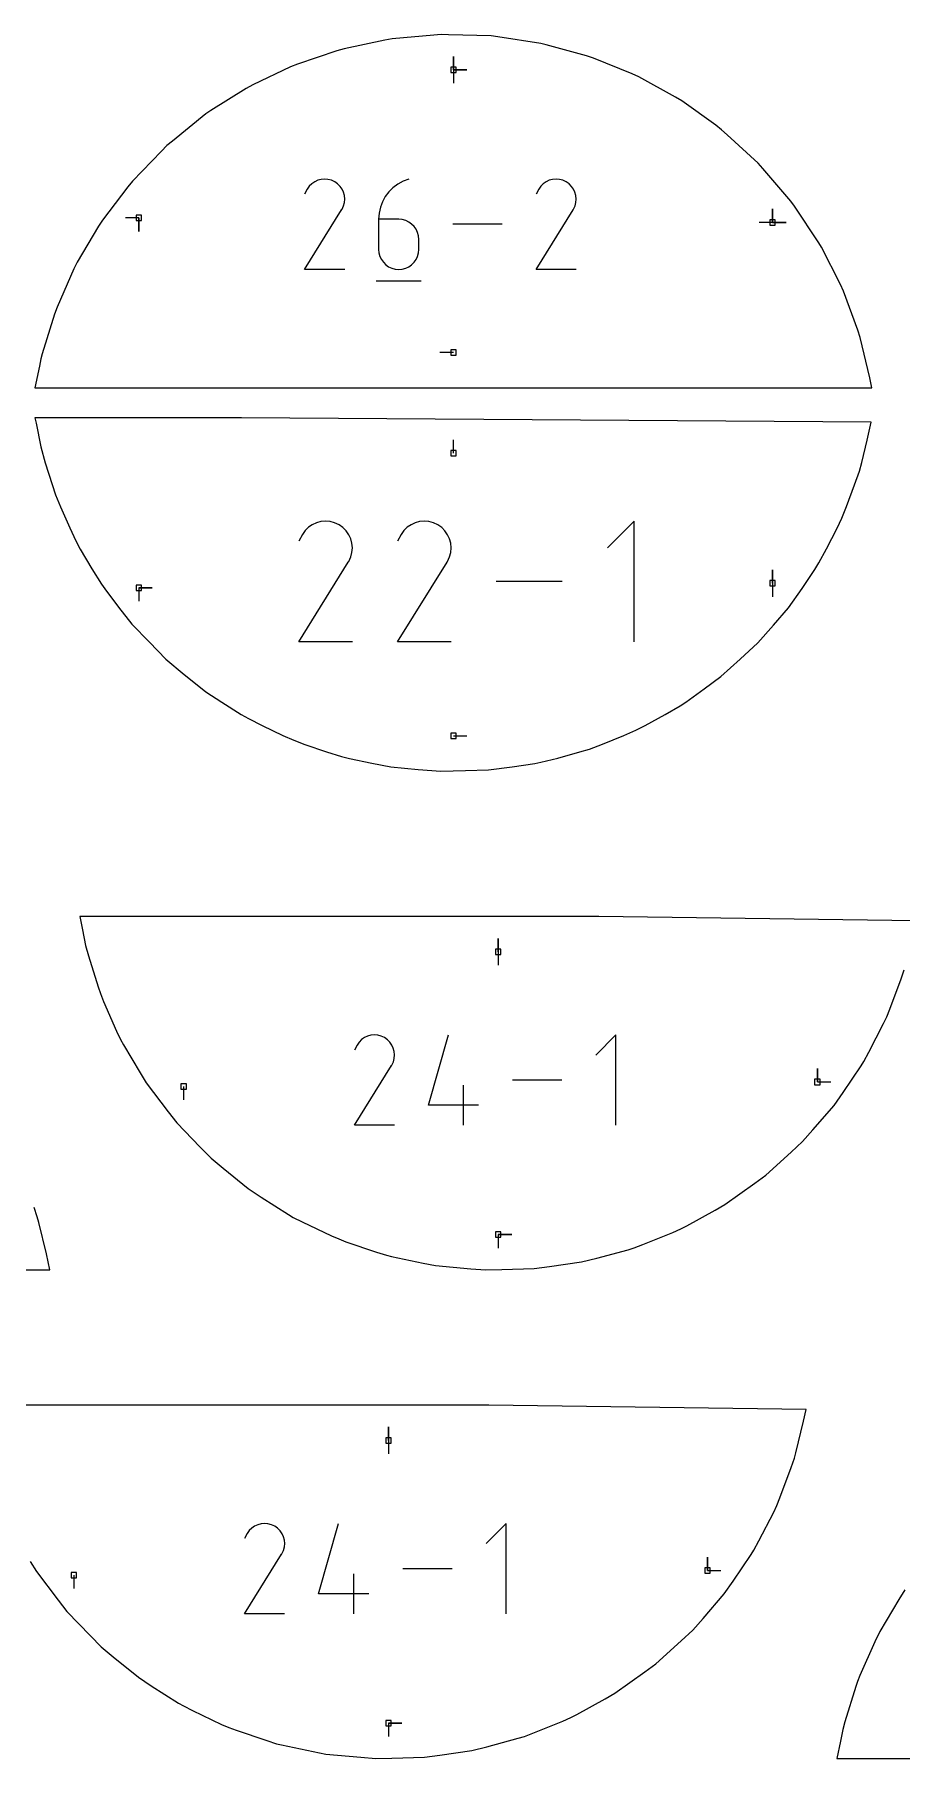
# Model space of a CAD drawing. Extents: x 0 to 800, y 0 to 1000.
# Drawn here: x 534.2 to 626.1, y 234.8 to 417.6 of the extents above; entities that cross this region are included whole.
import ezdxf

# ---------------------------------------------------------------- set-up
doc = ezdxf.new("R2010")
doc.units = 0
doc.header["$MEASUREMENT"] = 0
for name, color, linetype in [('annotation', 7, 'Continuous'), ('boundary', 7, 'Continuous'), ('hole', 7, 'Continuous')]:
    doc.layers.add(name, color=color, linetype=linetype)

msp = doc.modelspace()

# ---------------------------------------------------------------- linework, layer by layer
at = {"layer": 'annotation', "color": 1}
for p, q in [((578.624955, 413.885011), (578.624955, 415.313761)), ((578.624955, 413.885011), (578.624955, 415.313761)), ((578.624955, 415.313761), (578.624955, 413.885011)), ((578.624955, 413.885011), (578.624955, 415.313761)), ((578.624955, 415.313761), (578.624955, 413.885011)), ((578.624955, 413.885011), (580.053705, 413.88501)), ((578.624955, 413.885011), (580.053705, 413.88501)), ((580.053705, 413.88501), (578.624955, 413.885011)), ((578.624955, 413.885011), (578.624955, 412.456261)), ((564.95809, 402.298136), (564.595653, 402.264484)), ((565.324372, 402.269304), (564.95809, 402.298136)), ((573.888126, 402.29837), (573.278374, 402.069749)), ((573.888126, 402.29837), (573.888126, 402.29837)), ((589.497453, 402.298136), (589.135016, 402.264484)), ((589.863735, 402.269304), (589.497453, 402.298136)), ((563.124404, 401.232556), (562.844897, 400.696382)), ((563.346216, 401.547089), (563.124404, 401.232556)), ((563.612341, 401.80965), (563.346216, 401.547089)), ((563.914684, 402.018138), (563.612341, 401.80965)), ((564.245153, 402.17045), (563.914684, 402.018138)), ((564.595653, 402.264484), (564.245153, 402.17045)), ((565.686404, 402.175886), (565.324372, 402.269304)), ((566.036093, 402.015779), (565.686404, 402.175886)), ((566.348852, 401.79369), (566.036093, 402.015779)), ((566.036093, 402.015779), (566.036093, 402.015779)), ((566.610352, 401.527184), (566.348852, 401.79369)), ((566.818269, 401.22443), (566.610352, 401.527184)), ((566.970276, 400.893596), (566.818269, 401.22443)), ((567.06405, 400.542848), (566.970276, 400.893596)), ((567.097264, 400.180356), (567.06405, 400.542848)), ((571.773441, 400.93825), (571.39905, 400.438263)), ((572.215288, 401.381972), (571.773441, 400.93825)), ((572.718847, 401.761711), (572.215288, 401.381972)), ((573.278374, 402.069749), (572.718847, 401.761711)), ((587.663768, 401.232556), (587.38426, 400.696382)), ((587.885579, 401.547089), (587.663768, 401.232556)), ((588.151704, 401.80965), (587.885579, 401.547089)), ((588.454047, 402.018138), (588.151704, 401.80965)), ((588.784516, 402.17045), (588.454047, 402.018138)), ((589.135016, 402.264484), (588.784516, 402.17045)), ((590.225767, 402.175886), (589.863735, 402.269304)), ((590.575456, 402.015779), (590.225767, 402.175886)), ((590.888215, 401.79369), (590.575456, 402.015779)), ((590.575456, 402.015779), (590.575456, 402.015779)), ((591.149715, 401.527184), (590.888215, 401.79369)), ((591.357632, 401.22443), (591.149715, 401.527184)), ((591.50964, 400.893596), (591.357632, 401.22443)), ((591.603413, 400.542848), (591.50964, 400.893596)), ((591.636628, 400.180356), (591.603413, 400.542848)), ((562.838886, 392.713283), (566.77243, 399.045784)), ((566.77243, 399.045784), (566.777132, 399.051603)), ((566.77243, 399.045784), (566.77243, 399.045784)), ((566.777132, 399.051603), (566.781642, 399.057471)), ((566.781642, 399.057471), (566.785988, 399.063439)), ((566.785988, 399.063439), (566.7902, 399.069554)), ((566.7902, 399.069554), (566.794309, 399.075868)), ((566.794309, 399.075868), (566.798344, 399.082429)), ((566.798344, 399.082429), (566.802334, 399.089286)), ((566.802334, 399.089286), (566.806309, 399.09649)), ((566.806309, 399.09649), (566.810299, 399.10409)), ((566.810299, 399.10409), (566.972714, 399.452809)), ((566.810299, 399.10409), (566.810299, 399.10409)), ((566.972714, 399.452809), (567.067594, 399.814287)), ((567.067594, 399.814287), (567.097264, 400.180356)), ((570.738049, 398.677888), (570.690919, 398.030017)), ((570.87561, 399.300364), (570.738049, 398.677888)), ((571.097858, 399.889728), (570.87561, 399.300364)), ((571.39905, 400.438263), (571.097858, 399.889728)), ((587.378249, 392.713283), (591.311793, 399.045784)), ((591.311793, 399.045784), (591.316495, 399.051603)), ((591.311793, 399.045784), (591.311793, 399.045784)), ((591.316495, 399.051603), (591.321005, 399.057471)), ((591.321005, 399.057471), (591.325351, 399.063439)), ((591.325351, 399.063439), (591.329564, 399.069554)), ((591.329564, 399.069554), (591.333672, 399.075868)), ((591.333672, 399.075868), (591.337707, 399.082429)), ((591.337707, 399.082429), (591.341697, 399.089286)), ((591.341697, 399.089286), (591.345672, 399.09649)), ((591.345672, 399.09649), (591.349662, 399.10409)), ((591.349662, 399.10409), (591.512077, 399.452809)), ((591.349662, 399.10409), (591.349662, 399.10409)), ((591.512077, 399.452809), (591.606957, 399.814287)), ((591.606957, 399.814287), (591.636628, 400.180356)), ((612.454562, 397.702186), (612.454562, 399.130936)), ((612.454562, 397.702186), (612.454562, 399.130936)), ((612.454562, 399.130936), (612.454562, 397.702186)), ((612.454562, 397.702186), (612.454562, 399.130936)), ((612.454562, 399.130936), (612.454562, 397.702186)), ((545.271599, 398.178436), (543.842849, 398.178436)), ((545.271599, 398.178436), (545.271599, 396.749686)), ((545.271599, 398.178436), (545.271599, 396.749686)), ((545.271599, 396.749686), (545.271599, 398.178436)), ((570.690919, 398.030017), (570.690919, 394.844231)), ((572.819385, 398.030017), (570.690919, 398.030017)), ((573.202194, 397.995855), (572.819385, 398.030017)), ((573.562405, 397.897329), (573.202194, 397.995855)), ((573.894025, 397.74038), (573.562405, 397.897329)), ((574.191064, 397.530951), (573.894025, 397.74038)), ((574.447531, 397.274983), (574.191064, 397.530951)), ((574.657434, 396.978418), (574.447531, 397.274983)), ((574.814782, 396.647198), (574.657434, 396.978418)), ((583.784049, 397.505865), (578.54313, 397.505865)), ((612.454562, 397.702186), (611.025812, 397.702186)), ((612.454562, 397.702186), (613.883312, 397.702186)), ((612.454562, 397.702186), (613.883312, 397.702186)), ((613.883312, 397.702186), (612.454562, 397.702186)), ((574.913585, 396.287264), (574.814782, 396.647198)), ((574.94785, 395.904557), (574.913585, 396.287264)), ((574.94785, 394.844231), (574.94785, 395.904557)), ((574.94785, 395.904557), (574.94785, 395.904557)), ((570.690919, 394.844231), (570.690919, 394.844231)), ((570.690919, 394.844231), (570.725283, 394.461339)), ((570.725283, 394.461339), (570.824333, 394.100908)), ((570.824333, 394.100908), (570.982003, 393.768967)), ((570.982003, 393.768967), (571.192228, 393.471549)), ((571.192228, 393.471549), (571.448942, 393.214683)), ((571.448942, 393.214683), (571.74608, 393.004401)), ((573.894025, 393.004401), (574.191064, 393.214683)), ((574.191064, 393.214683), (574.447531, 393.471549)), ((574.447531, 393.471549), (574.657434, 393.768967)), ((574.657434, 393.768967), (574.814782, 394.100908)), ((574.814782, 394.100908), (574.913585, 394.461339)), ((574.913585, 394.461339), (574.94785, 394.844231)), ((567.095817, 392.713283), (562.838886, 392.713283)), ((570.424335, 391.515235), (575.216839, 391.515235)), ((571.74608, 393.004401), (572.077577, 392.846733)), ((572.077577, 392.846733), (572.437367, 392.747709)), ((572.437367, 392.747709), (572.819385, 392.713361)), ((572.819385, 392.713361), (573.202194, 392.747709)), ((572.819385, 392.713361), (572.819385, 392.713361)), ((573.202194, 392.747709), (573.562405, 392.846733)), ((573.562405, 392.846733), (573.894025, 393.004401)), ((591.63518, 392.713283), (587.378249, 392.713283)), ((578.624955, 383.90016), (577.196205, 383.90016)), ((622.355352, 382.952054), (622.355352, 382.952054)), ((578.624955, 373.228766), (578.624955, 374.657516)), ((564.104939, 365.841785), (563.664315, 365.638702)), ((564.572273, 365.967162), (564.104939, 365.841785)), ((565.055523, 366.012032), (564.572273, 365.967162)), ((565.543898, 365.973589), (565.055523, 366.012032)), ((566.026608, 365.849032), (565.543898, 365.973589)), ((566.492859, 365.635555), (566.026608, 365.849032)), ((574.575282, 365.841785), (574.134657, 365.638702)), ((575.042615, 365.967162), (574.575282, 365.841785)), ((575.525865, 366.012032), (575.042615, 365.967162)), ((576.014241, 365.973589), (575.525865, 366.012032)), ((576.49695, 365.849032), (576.014241, 365.973589)), ((576.963202, 365.635555), (576.49695, 365.849032)), ((597.791593, 366.012343), (594.950433, 363.170382)), ((597.791593, 353.232332), (597.791593, 366.012343)), ((562.610608, 364.591259), (562.237931, 363.87636)), ((562.906357, 365.010635), (562.610608, 364.591259)), ((563.26119, 365.360718), (562.906357, 365.010635)), ((563.664315, 365.638702), (563.26119, 365.360718)), ((566.909871, 365.339437), (566.492859, 365.635555)), ((566.492859, 365.635555), (566.492859, 365.635555)), ((567.258538, 364.984096), (566.909871, 365.339437)), ((567.535761, 364.580424), (567.258538, 364.984096)), ((567.738438, 364.139311), (567.535761, 364.580424)), ((567.863469, 363.671648), (567.738438, 364.139311)), ((573.080951, 364.591259), (572.708274, 363.87636)), ((573.3767, 365.010635), (573.080951, 364.591259)), ((573.731532, 365.360718), (573.3767, 365.010635)), ((574.134657, 365.638702), (573.731532, 365.360718)), ((577.380214, 365.339437), (576.963202, 365.635555)), ((576.963202, 365.635555), (576.963202, 365.635555)), ((577.728881, 364.984096), (577.380214, 365.339437)), ((578.006103, 364.580424), (577.728881, 364.984096)), ((578.20878, 364.139311), (578.006103, 364.580424)), ((578.333812, 363.671648), (578.20878, 364.139311)), ((567.525134, 361.753304), (567.741688, 362.218263)), ((567.741688, 362.218263), (567.868194, 362.700234)), ((567.907755, 363.188325), (567.863469, 363.671648)), ((567.868194, 362.700234), (567.907755, 363.188325)), ((577.995476, 361.753304), (578.21203, 362.218263)), ((578.21203, 362.218263), (578.338537, 362.700234)), ((578.378097, 363.188325), (578.333812, 363.671648)), ((578.338537, 362.700234), (578.378097, 363.188325)), ((562.229917, 353.232228), (567.474642, 361.675563)), ((567.474642, 361.675563), (567.480912, 361.683322)), ((567.474642, 361.675563), (567.474642, 361.675563)), ((567.480912, 361.683322), (567.486925, 361.691146)), ((567.486925, 361.691146), (567.49272, 361.699102)), ((567.49272, 361.699102), (567.498336, 361.707256)), ((567.498336, 361.707256), (567.503815, 361.715674)), ((567.503815, 361.715674), (567.509194, 361.724422)), ((567.509194, 361.724422), (567.514514, 361.733566)), ((567.514514, 361.733566), (567.519814, 361.743171)), ((567.519814, 361.743171), (567.525134, 361.753304)), ((567.525134, 361.753304), (567.525134, 361.753304)), ((572.700259, 353.232228), (577.944985, 361.675563)), ((577.944985, 361.675563), (577.951254, 361.683322)), ((577.944985, 361.675563), (577.944985, 361.675563)), ((577.951254, 361.683322), (577.957267, 361.691146)), ((577.957267, 361.691146), (577.963062, 361.699102)), ((577.963062, 361.699102), (577.968679, 361.707256)), ((577.968679, 361.707256), (577.974157, 361.715674)), ((577.974157, 361.715674), (577.979536, 361.724422)), ((577.979536, 361.724422), (577.984856, 361.733566)), ((577.984856, 361.733566), (577.990156, 361.743171)), ((577.990156, 361.743171), (577.995476, 361.753304)), ((577.995476, 361.753304), (577.995476, 361.753304)), ((612.454562, 359.426017), (612.454562, 360.854767)), ((612.454562, 359.426017), (612.454562, 360.854767)), ((612.454562, 360.854767), (612.454562, 359.426017)), ((545.271599, 358.949767), (546.700349, 358.949767)), ((545.271599, 358.949767), (546.700349, 358.949767)), ((546.700349, 358.949767), (545.271599, 358.949767)), ((545.271599, 358.949767), (545.271599, 357.521017)), ((590.15873, 359.622338), (583.170839, 359.622338)), ((612.454562, 359.426017), (612.454562, 357.997267)), ((567.905825, 353.232228), (562.229917, 353.232228)), ((578.376168, 353.232228), (572.700259, 353.232228)), ((578.624955, 343.242469), (580.053705, 343.242469)), ((583.374718, 320.333194), (583.374718, 321.761943)), ((583.374718, 320.333194), (583.374718, 321.761943)), ((583.374718, 321.761943), (583.374718, 320.333194)), ((583.374718, 320.333194), (583.374718, 318.904444)), ((568.893291, 311.030912), (568.627166, 310.76835)), ((569.195634, 311.2394), (568.893291, 311.030912)), ((569.526103, 311.391712), (569.195634, 311.2394)), ((569.876603, 311.485745), (569.526103, 311.391712)), ((570.23904, 311.519397), (569.876603, 311.485745)), ((570.605322, 311.490565), (570.23904, 311.519397)), ((570.967354, 311.397147), (570.605322, 311.490565)), ((571.317043, 311.23704), (570.967354, 311.397147)), ((571.629802, 311.014951), (571.317043, 311.23704)), ((571.317043, 311.23704), (571.317043, 311.23704)), ((571.891302, 310.748445), (571.629802, 311.014951)), ((575.971869, 304.065492), (578.097329, 311.519631)), ((595.854781, 311.519631), (593.72391, 309.38816)), ((595.854781, 301.934622), (595.854781, 311.519631)), ((568.405354, 310.453817), (568.125847, 309.917643)), ((568.627166, 310.76835), (568.405354, 310.453817)), ((572.099219, 310.445691), (571.891302, 310.748445)), ((572.251226, 310.114857), (572.099219, 310.445691)), ((572.345, 309.764109), (572.251226, 310.114857)), ((572.253664, 308.67407), (572.348544, 309.035548)), ((572.378214, 309.401617), (572.345, 309.764109)), ((572.348544, 309.035548), (572.378214, 309.401617)), ((568.119836, 301.934544), (572.05338, 308.267046)), ((572.05338, 308.267046), (572.058082, 308.272864)), ((572.05338, 308.267046), (572.05338, 308.267046)), ((572.058082, 308.272864), (572.062592, 308.278733)), ((572.062592, 308.278733), (572.066938, 308.2847)), ((572.066938, 308.2847), (572.07115, 308.290816)), ((572.07115, 308.290816), (572.075259, 308.297129)), ((572.075259, 308.297129), (572.079294, 308.30369)), ((572.079294, 308.30369), (572.083284, 308.310548)), ((572.083284, 308.310548), (572.087259, 308.317752)), ((572.087259, 308.317752), (572.091249, 308.325352)), ((572.091249, 308.325352), (572.253664, 308.67407)), ((572.091249, 308.325352), (572.091249, 308.325352)), ((617.204325, 306.530806), (617.204325, 307.959555)), ((617.204325, 306.530806), (617.204325, 307.959555)), ((617.204325, 307.959555), (617.204325, 306.530806)), ((550.021362, 306.054556), (550.021362, 304.625806)), ((579.698638, 301.934622), (579.698638, 306.191554)), ((590.130133, 306.727127), (584.889215, 306.727127)), ((617.204325, 306.530806), (618.633075, 306.530805)), ((581.293935, 304.065492), (575.971869, 304.065492)), ((572.376767, 301.934544), (568.119836, 301.934544)), ((583.374718, 290.34762), (584.803468, 290.34762)), ((583.374718, 290.34762), (584.803468, 290.34762)), ((584.803468, 290.34762), (583.374718, 290.34762)), ((583.374718, 290.34762), (583.374718, 288.91887)), ((571.728994, 268.510767), (571.728994, 269.939516)), ((571.728994, 268.510767), (571.728994, 269.939516)), ((571.728994, 269.939516), (571.728994, 268.510767)), ((571.728994, 268.510767), (571.728994, 267.082017)), ((558.230879, 259.663318), (557.880379, 259.569285)), ((558.593316, 259.69697), (558.230879, 259.663318)), ((558.959598, 259.668138), (558.593316, 259.69697)), ((559.32163, 259.57472), (558.959598, 259.668138)), ((564.326145, 252.243065), (566.451605, 259.697204)), ((584.209057, 259.697204), (582.078186, 257.565733)), ((584.209057, 250.112195), (584.209057, 259.697204)), ((556.75963, 258.63139), (556.480123, 258.095216)), ((556.981442, 258.945923), (556.75963, 258.63139)), ((557.247567, 259.208485), (556.981442, 258.945923)), ((557.54991, 259.416973), (557.247567, 259.208485)), ((557.880379, 259.569285), (557.54991, 259.416973)), ((559.671319, 259.414613), (559.32163, 259.57472)), ((559.984078, 259.192524), (559.671319, 259.414613)), ((559.671319, 259.414613), (559.671319, 259.414613)), ((560.245578, 258.926018), (559.984078, 259.192524)), ((560.453495, 258.623264), (560.245578, 258.926018)), ((560.605502, 258.29243), (560.453495, 258.623264)), ((560.699276, 257.941682), (560.605502, 258.29243)), ((560.73249, 257.57919), (560.699276, 257.941682)), ((556.474112, 250.112117), (560.407656, 256.444619)), ((560.407656, 256.444619), (560.412358, 256.450437)), ((560.407656, 256.444619), (560.407656, 256.444619)), ((560.412358, 256.450437), (560.416868, 256.456306)), ((560.416868, 256.456306), (560.421214, 256.462273)), ((560.421214, 256.462273), (560.425426, 256.468389)), ((560.425426, 256.468389), (560.429535, 256.474702)), ((560.429535, 256.474702), (560.43357, 256.481263)), ((560.43357, 256.481263), (560.43756, 256.488121)), ((560.43756, 256.488121), (560.441535, 256.495325)), ((560.441535, 256.495325), (560.445525, 256.502925)), ((560.445525, 256.502925), (560.60794, 256.851643)), ((560.445525, 256.502925), (560.445525, 256.502925)), ((560.60794, 256.851643), (560.70282, 257.213121)), ((560.70282, 257.213121), (560.73249, 257.57919)), ((605.558601, 254.708379), (605.558601, 256.137128)), ((605.558601, 254.708379), (605.558601, 256.137128)), ((605.558601, 256.137128), (605.558601, 254.708379)), ((538.375638, 254.232129), (538.375638, 252.803379)), ((568.052914, 250.112195), (568.052914, 254.369127)), ((578.484409, 254.9047), (573.243491, 254.9047)), ((605.558601, 254.708379), (606.987351, 254.708378)), ((569.648211, 252.243065), (564.326145, 252.243065)), ((560.731043, 250.112117), (556.474112, 250.112117)), ((571.728994, 238.525193), (573.157744, 238.525193)), ((571.728994, 238.525193), (573.157744, 238.525193)), ((573.157744, 238.525193), (571.728994, 238.525193)), ((571.728994, 238.525193), (571.728994, 237.096443))]:
    msp.add_line(p, q, dxfattribs=at)
at = {"layer": 'boundary', "color": 5}
for p, q in [((571.353244, 417.038184), (567.022863, 416.126667)), ((572.128108, 417.17939), (571.353244, 417.038184)), ((576.535903, 417.572332), (572.128108, 417.17939)), ((577.321179, 417.633117), (576.535903, 417.572332)), ((578.108542, 417.612837), (577.321179, 417.633117)), ((582.620771, 417.4743), (578.108542, 417.612837)), ((583.31298, 417.380573), (582.620771, 417.4743)), ((587.893994, 416.687099), (583.31298, 417.380573)), ((566.266625, 415.906537), (562.074445, 414.489255)), ((567.022863, 416.126667), (566.266625, 415.906537)), ((588.456323, 416.546288), (587.893994, 416.687099)), ((592.725102, 415.37984), (588.456323, 416.546288)), ((593.469005, 415.121072), (592.725102, 415.37984)), ((597.56986, 413.457936), (593.469005, 415.121072)), ((561.34485, 414.192535), (557.349721, 412.289381)), ((562.074445, 414.489255), (561.34485, 414.192535)), ((598.283214, 413.124051), (597.56986, 413.457936)), ((556.654501, 411.919216), (552.912505, 409.556896)), ((557.349721, 412.289381), (556.654501, 411.919216)), ((602.158583, 410.987557), (598.283214, 413.124051)), ((602.833825, 410.582093), (602.158583, 410.987557)), ((606.429301, 408.002251), (602.833825, 410.582093)), ((552.390876, 409.213963), (548.822699, 406.3289)), ((552.912505, 409.556896), (552.390876, 409.213963)), ((607.059274, 407.529507), (606.429301, 408.002251)), ((548.822699, 406.3289), (548.250719, 405.854554)), ((607.6373, 406.994496), (607.059274, 407.529507)), ((610.912783, 403.996852), (607.6373, 406.994496)), ((547.668179, 405.260293), (544.585748, 402.085126)), ((548.250719, 405.854554), (547.668179, 405.260293)), ((611.422369, 403.415899), (610.912783, 403.996852)), ((614.393412, 399.958063), (611.422369, 403.415899)), ((544.096941, 401.467534), (541.411682, 397.950084)), ((544.585748, 402.085126), (544.096941, 401.467534)), ((614.767658, 399.421768), (614.393412, 399.958063)), ((617.371921, 395.535955), (614.767658, 399.421768)), ((540.988966, 397.285506), (538.738578, 393.475149)), ((541.411682, 397.950084), (540.988966, 397.285506)), ((617.627763, 395.06596), (617.371921, 395.535955)), ((619.648473, 391.128983), (617.627763, 395.06596)), ((538.738578, 393.475149), (538.386435, 392.770628)), ((538.386435, 392.770628), (536.602504, 388.720859)), ((619.96388, 390.407269), (619.648473, 391.128983)), ((621.504768, 386.258929), (619.96388, 390.407269)), ((536.324668, 387.983865), (535.032233, 383.751526)), ((536.602504, 388.720859), (536.324668, 387.983865)), ((621.744296, 385.508609), (621.504768, 386.258929)), ((622.783731, 381.20714), (621.744296, 385.508609)), ((534.723379, 382.439109), (534.254353, 380.152054)), ((534.883918, 383.221926), (534.723379, 382.439109)), ((535.032233, 383.751526), (534.883918, 383.221926)), ((622.995557, 380.152054), (622.783731, 381.20714)), ((534.254353, 380.152054), (622.403926, 380.152054)), ((622.403926, 380.152054), (622.995557, 380.152054)), ((556.143856, 376.977054), (534.254353, 376.977054)), ((534.254353, 376.977054), (534.370823, 376.409127)), ((622.915333, 376.516991), (556.143856, 376.977054)), ((534.370823, 376.409127), (534.883918, 373.907181)), ((622.494723, 374.615249), (622.915333, 376.516991)), ((534.883918, 373.907181), (535.357945, 372.214537)), ((621.922825, 372.248577), (622.494723, 374.615249)), ((535.357945, 372.214537), (536.069044, 369.885901)), ((621.157274, 369.850497), (621.663002, 371.334498)), ((621.663002, 371.334498), (621.922825, 372.248577)), ((536.069044, 369.885901), (536.441069, 368.807978)), ((620.309476, 367.568077), (621.157274, 369.850497)), ((536.441069, 368.807978), (536.95703, 367.530411)), ((619.806511, 366.336497), (620.309476, 367.568077)), ((536.95703, 367.530411), (537.93855, 365.302224)), ((619.30141, 365.261422), (619.806511, 366.336497)), ((537.93855, 365.302224), (538.590383, 363.928738)), ((538.590383, 363.928738), (539.064026, 363.050521)), ((618.189614, 363.095295), (619.30141, 365.261422)), ((539.064026, 363.050521), (540.302191, 360.95406)), ((617.371921, 361.593152), (618.189614, 363.095295)), ((540.302191, 360.95406), (541.301695, 359.337947)), ((615.589532, 358.885086), (616.949718, 360.904515)), ((616.949718, 360.904515), (617.371921, 361.593152)), ((541.301695, 359.337947), (541.653222, 358.830015)), ((541.653222, 358.830015), (543.130654, 356.894711)), ((614.130948, 356.833406), (615.589532, 358.885086)), ((543.130654, 356.894711), (544.536947, 355.100056)), ((612.541461, 354.989026), (614.130948, 356.833406)), ((544.536947, 355.100056), (546.388876, 353.173858)), ((610.879651, 353.098192), (612.541461, 354.989026)), ((546.388876, 353.173858), (548.14582, 351.37108)), ((609.032234, 351.388253), (610.879651, 353.098192)), ((548.14582, 351.37108), (550.078813, 349.758507)), ((606.978908, 349.533477), (609.032234, 351.388253)), ((550.078813, 349.758507), (551.969485, 348.224376)), ((605.222321, 348.233884), (606.978908, 349.533477)), ((551.969485, 348.224376), (552.390877, 347.915144)), ((552.390877, 347.915144), (554.058041, 346.819104)), ((603.244087, 346.814453), (605.222321, 348.233884)), ((554.058041, 346.819104), (556.11689, 345.519354)), ((601.085959, 345.518557), (602.64701, 346.425234)), ((602.64701, 346.425234), (603.244087, 346.814453)), ((556.11689, 345.519354), (556.899306, 345.068976)), ((556.899306, 345.068976), (558.338868, 344.336276)), ((558.338868, 344.336276), (560.536992, 343.289159)), ((596.673793, 343.275934), (597.977891, 343.851145)), ((597.977891, 343.851145), (598.953728, 344.343057)), ((598.953728, 344.343057), (601.085959, 345.518557)), ((560.536992, 343.289159), (561.712714, 342.77602)), ((561.712714, 342.77602), (562.868837, 342.340819)), ((562.868837, 342.340819), (565.175377, 341.561029)), ((593.037101, 341.847367), (594.4175, 342.360875)), ((594.4175, 342.360875), (596.673793, 343.275934)), ((565.175377, 341.561029), (566.763532, 341.068451)), ((566.763532, 341.068451), (567.592373, 340.857475)), ((567.592373, 340.857475), (569.974952, 340.355957)), ((569.974952, 340.355957), (571.980859, 339.970238)), ((584.833126, 339.954365), (587.241232, 340.313853)), ((587.241232, 340.313853), (587.893994, 340.442008)), ((587.893994, 340.442008), (589.691241, 340.892051)), ((589.691241, 340.892051), (592.039927, 341.533831)), ((592.039927, 341.533831), (593.037101, 341.847367)), ((571.980859, 339.970238), (574.87665, 339.688457)), ((574.87665, 339.688457), (577.291455, 339.496814)), ((577.291455, 339.496814), (579.90293, 339.558998)), ((579.90293, 339.558998), (582.336652, 339.631149)), ((582.336652, 339.631149), (584.833126, 339.954365)), ((594.023654, 324.08139), (539.004116, 324.08139)), ((539.004116, 324.08139), (539.296864, 322.653899)), ((627.665096, 323.621327), (594.023654, 324.08139)), ((539.296864, 322.653899), (539.633681, 321.011518)), ((539.633681, 321.011518), (539.944852, 319.900396)), ((539.944852, 319.900396), (540.946619, 316.619908)), ((626.080784, 317.464674), (626.412765, 318.438835)), ((540.946619, 316.619908), (541.190832, 315.912314)), ((624.886441, 314.249294), (626.080784, 317.464674)), ((541.190832, 315.912314), (541.52953, 315.073666)), ((541.52953, 315.073666), (542.912256, 311.934688)), ((622.658452, 309.683558), (624.224704, 312.73511)), ((624.224704, 312.73511), (624.556274, 313.440834)), ((624.556274, 313.440834), (624.886441, 314.249294)), ((542.912256, 311.934688), (543.340146, 311.033075)), ((543.340146, 311.033075), (543.651065, 310.456577)), ((543.651065, 310.456577), (545.395342, 307.503167)), ((622.121684, 308.697489), (622.658452, 309.683558)), ((545.395342, 307.503167), (546.051458, 306.442283)), ((619.928358, 305.400549), (621.844533, 308.245439)), ((621.844533, 308.245439), (622.121684, 308.697489)), ((546.051458, 306.442283), (548.363561, 303.382479)), ((618.970883, 304.053741), (619.928358, 305.400549)), ((616.731678, 301.455454), (618.970883, 304.053741)), ((548.363561, 303.382479), (549.28671, 302.204392)), ((549.28671, 302.204392), (551.778291, 299.625673)), ((614.428075, 299.091756), (615.640797, 300.214232)), ((615.640797, 300.214232), (616.731678, 301.455454)), ((551.778291, 299.625673), (552.931622, 298.442254)), ((552.931622, 298.442254), (554.200519, 297.383694)), ((611.728671, 296.637814), (614.428075, 299.091756)), ((554.200519, 297.383694), (556.864021, 295.222474)), ((610.575574, 295.784707), (611.728671, 296.637814)), ((556.864021, 295.222474), (558.235036, 294.299994)), ((607.396773, 293.529571), (610.575574, 295.784707)), ((534.496561, 292.241979), (534.16458, 293.216139)), ((558.235036, 294.299994), (561.135458, 292.468959)), ((603.368234, 291.278393), (606.372034, 292.93439)), ((606.372034, 292.93439), (607.396773, 293.529571)), ((534.667119, 291.641939), (534.496561, 292.241979)), ((535.472786, 288.307869), (534.667119, 291.641939)), ((561.135458, 292.468959), (561.649069, 292.173313)), ((561.649069, 292.173313), (562.594058, 291.692338)), ((562.594058, 291.692338), (565.690684, 290.217203)), ((601.87159, 290.577889), (602.727654, 290.955482)), ((602.727654, 290.955482), (603.368234, 291.278393)), ((565.690684, 290.217203), (566.462477, 289.880357)), ((566.462477, 289.880357), (567.221404, 289.594673)), ((567.221404, 289.594673), (570.470764, 288.496136)), ((597.132277, 288.745886), (597.786864, 288.951704)), ((597.786864, 288.951704), (598.693015, 289.288792)), ((598.693015, 289.288792), (601.87159, 290.577889)), ((535.829116, 286.599423), (535.472786, 288.307869)), ((570.470764, 288.496136), (571.513295, 288.172788)), ((571.513295, 288.172788), (572.057381, 288.034294)), ((572.057381, 288.034294), (575.413861, 287.327777)), ((575.413861, 287.327777), (576.730622, 287.074575)), ((588.822816, 286.955786), (592.215257, 287.462219)), ((592.215257, 287.462219), (593.823545, 287.841772)), ((593.823545, 287.841772), (597.132277, 288.745886)), ((502.10745, 286.599423), (535.829116, 286.599423)), ((576.730622, 287.074575), (580.45604, 286.726953)), ((580.45604, 286.726953), (582.041218, 286.601151)), ((582.041218, 286.601151), (583.755499, 286.641971)), ((583.755499, 286.641971), (587.184026, 286.743614)), ((587.184026, 286.743614), (588.822816, 286.955786)), ((582.37793, 272.258963), (527.358392, 272.258963)), ((616.019372, 271.7989), (582.37793, 272.258963)), ((615.743266, 270.550518), (616.019372, 271.7989)), ((614.937599, 267.216447), (615.743266, 270.550518)), ((614.767041, 266.616408), (614.937599, 267.216447)), ((613.240717, 262.426867), (614.43506, 265.642247)), ((614.43506, 265.642247), (614.767041, 266.616408)), ((612.57898, 260.912683), (612.91055, 261.618407)), ((612.91055, 261.618407), (613.240717, 262.426867)), ((611.012728, 257.861131), (612.57898, 260.912683)), ((610.47596, 256.875062), (611.012728, 257.861131)), ((608.282634, 253.578122), (610.198809, 256.423012)), ((610.198809, 256.423012), (610.47596, 256.875062)), ((533.749618, 255.68074), (534.405734, 254.619856)), ((534.405734, 254.619856), (536.717837, 251.560052)), ((607.325159, 252.231314), (608.282634, 253.578122)), ((626.49231, 252.662278), (625.837515, 251.632834)), ((536.717837, 251.560052), (537.640986, 250.381965)), ((605.085954, 249.633027), (607.325159, 252.231314)), ((625.837515, 251.632834), (623.840183, 248.25095)), ((537.640986, 250.381965), (540.132567, 247.803246)), ((603.995073, 248.391805), (605.085954, 249.633027)), ((540.132567, 247.803246), (541.285898, 246.619827)), ((600.082947, 244.815387), (602.782351, 247.269329)), ((602.782351, 247.269329), (603.995073, 248.391805)), ((623.294707, 247.159634), (621.711379, 243.565261)), ((623.840183, 248.25095), (623.294707, 247.159634)), ((541.285898, 246.619827), (542.554795, 245.561267)), ((542.554795, 245.561267), (545.218297, 243.400047)), ((545.218297, 243.400047), (546.589312, 242.477567)), ((595.751049, 241.707144), (598.92985, 243.96228)), ((598.92985, 243.96228), (600.082947, 244.815387)), ((621.711379, 243.565261), (621.461312, 242.946072)), ((546.589312, 242.477567), (549.489734, 240.646532)), ((594.72631, 241.111963), (595.751049, 241.707144)), ((621.281005, 242.423643), (620.133904, 238.66723)), ((621.461312, 242.946072), (621.281005, 242.423643)), ((549.489734, 240.646532), (550.003345, 240.350886)), ((550.003345, 240.350886), (550.948334, 239.869911)), ((550.948334, 239.869911), (554.04496, 238.394776)), ((591.72251, 239.455966), (594.72631, 241.111963)), ((554.04496, 238.394776), (554.816753, 238.05793)), ((554.816753, 238.05793), (555.57568, 237.772246)), ((555.57568, 237.772246), (558.82504, 236.673709)), ((587.047291, 237.466365), (590.225866, 238.755462)), ((590.225866, 238.755462), (591.08193, 239.133055)), ((591.08193, 239.133055), (591.72251, 239.455966)), ((619.904161, 237.846868), (619.655483, 236.634269)), ((620.133904, 238.66723), (619.904161, 237.846868)), ((558.82504, 236.673709), (559.867571, 236.350361)), ((559.867571, 236.350361), (560.411657, 236.211867)), ((560.411657, 236.211867), (563.768137, 235.50535)), ((580.569533, 235.639792), (582.177821, 236.019345)), ((582.177821, 236.019345), (585.486553, 236.923459)), ((585.486553, 236.923459), (586.14114, 237.129277)), ((586.14114, 237.129277), (587.047291, 237.466365)), ((619.655483, 236.634269), (619.274596, 234.776996)), ((563.768137, 235.50535), (565.084898, 235.252148)), ((565.084898, 235.252148), (568.810316, 234.904526)), ((568.810316, 234.904526), (570.395494, 234.778724)), ((570.395494, 234.778724), (572.109775, 234.819544)), ((572.109775, 234.819544), (575.538302, 234.921187)), ((575.538302, 234.921187), (577.177092, 235.133359)), ((577.177092, 235.133359), (580.569533, 235.639792)), ((619.274596, 234.776996), (690.859152, 234.776996))]:
    msp.add_line(p, q, dxfattribs=at)
at = {"layer": 'hole', "color": 5}
for p, q in [((578.910705, 414.170761), (578.339205, 414.170761)), ((578.339205, 414.170761), (578.339205, 413.599261)), ((578.339205, 413.599261), (578.910705, 413.599261)), ((578.910705, 413.599261), (578.910705, 414.170761)), ((545.557349, 398.464186), (544.985849, 398.464186)), ((544.985849, 398.464186), (544.985849, 397.892686)), ((544.985849, 397.892686), (545.557349, 397.892686)), ((545.557349, 397.892686), (545.557349, 398.464186)), ((612.740312, 397.987936), (612.168812, 397.987936)), ((612.168812, 397.987936), (612.168812, 397.416436)), ((612.168812, 397.416436), (612.740312, 397.416436)), ((612.740312, 397.416436), (612.740312, 397.987936)), ((578.910705, 384.18591), (578.339205, 384.18591)), ((578.339205, 384.18591), (578.339205, 383.61441)), ((578.910705, 383.61441), (578.910705, 384.18591)), ((578.339205, 383.61441), (578.910705, 383.61441)), ((578.910705, 373.514516), (578.339205, 373.514516)), ((578.339205, 373.514516), (578.339205, 372.943016)), ((578.910705, 372.943016), (578.910705, 373.514516)), ((578.339205, 372.943016), (578.910705, 372.943016)), ((545.557349, 359.235517), (544.985849, 359.235517)), ((544.985849, 359.235517), (544.985849, 358.664017)), ((544.985849, 358.664017), (545.557349, 358.664017)), ((545.557349, 358.664017), (545.557349, 359.235517)), ((612.740312, 359.711767), (612.168812, 359.711767)), ((612.168812, 359.711767), (612.168812, 359.140267)), ((612.168812, 359.140267), (612.740312, 359.140267)), ((612.740312, 359.140267), (612.740312, 359.711767)), ((578.910705, 343.528219), (578.339205, 343.528219)), ((578.339205, 343.528219), (578.339205, 342.956719)), ((578.339205, 342.956719), (578.910705, 342.956719)), ((578.910705, 342.956719), (578.910705, 343.528219)), ((583.660468, 320.618944), (583.088968, 320.618944)), ((583.088968, 320.618944), (583.088968, 320.047444)), ((583.088968, 320.047444), (583.660468, 320.047444)), ((583.660468, 320.047444), (583.660468, 320.618944)), ((550.307112, 306.340306), (549.735612, 306.340306)), ((549.735612, 306.340306), (549.735612, 305.768806)), ((549.735612, 305.768806), (550.307112, 305.768806)), ((550.307112, 305.768806), (550.307112, 306.340306)), ((617.490075, 306.816556), (616.918575, 306.816556)), ((616.918575, 306.816556), (616.918575, 306.245056)), ((616.918575, 306.245056), (617.490075, 306.245056)), ((617.490075, 306.245056), (617.490075, 306.816556)), ((583.660468, 290.63337), (583.088968, 290.63337)), ((583.088968, 290.63337), (583.088968, 290.06187)), ((583.088968, 290.06187), (583.660468, 290.06187)), ((583.660468, 290.06187), (583.660468, 290.63337)), ((572.014744, 268.796517), (571.443244, 268.796517)), ((571.443244, 268.796517), (571.443244, 268.225017)), ((571.443244, 268.225017), (572.014744, 268.225017)), ((572.014744, 268.225017), (572.014744, 268.796517)), ((538.661388, 254.517879), (538.089888, 254.517879)), ((538.089888, 254.517879), (538.089888, 253.946379)), ((538.661388, 253.946379), (538.661388, 254.517879)), ((605.844351, 254.994129), (605.272851, 254.994129)), ((605.272851, 254.994129), (605.272851, 254.422629)), ((605.272851, 254.422629), (605.844351, 254.422629)), ((605.844351, 254.422629), (605.844351, 254.994129)), ((538.089888, 253.946379), (538.661388, 253.946379)), ((572.014744, 238.810943), (571.443244, 238.810943)), ((571.443244, 238.810943), (571.443244, 238.239443)), ((571.443244, 238.239443), (572.014744, 238.239443)), ((572.014744, 238.239443), (572.014744, 238.810943))]:
    msp.add_line(p, q, dxfattribs=at)

doc.saveas('drawing.dxf')
